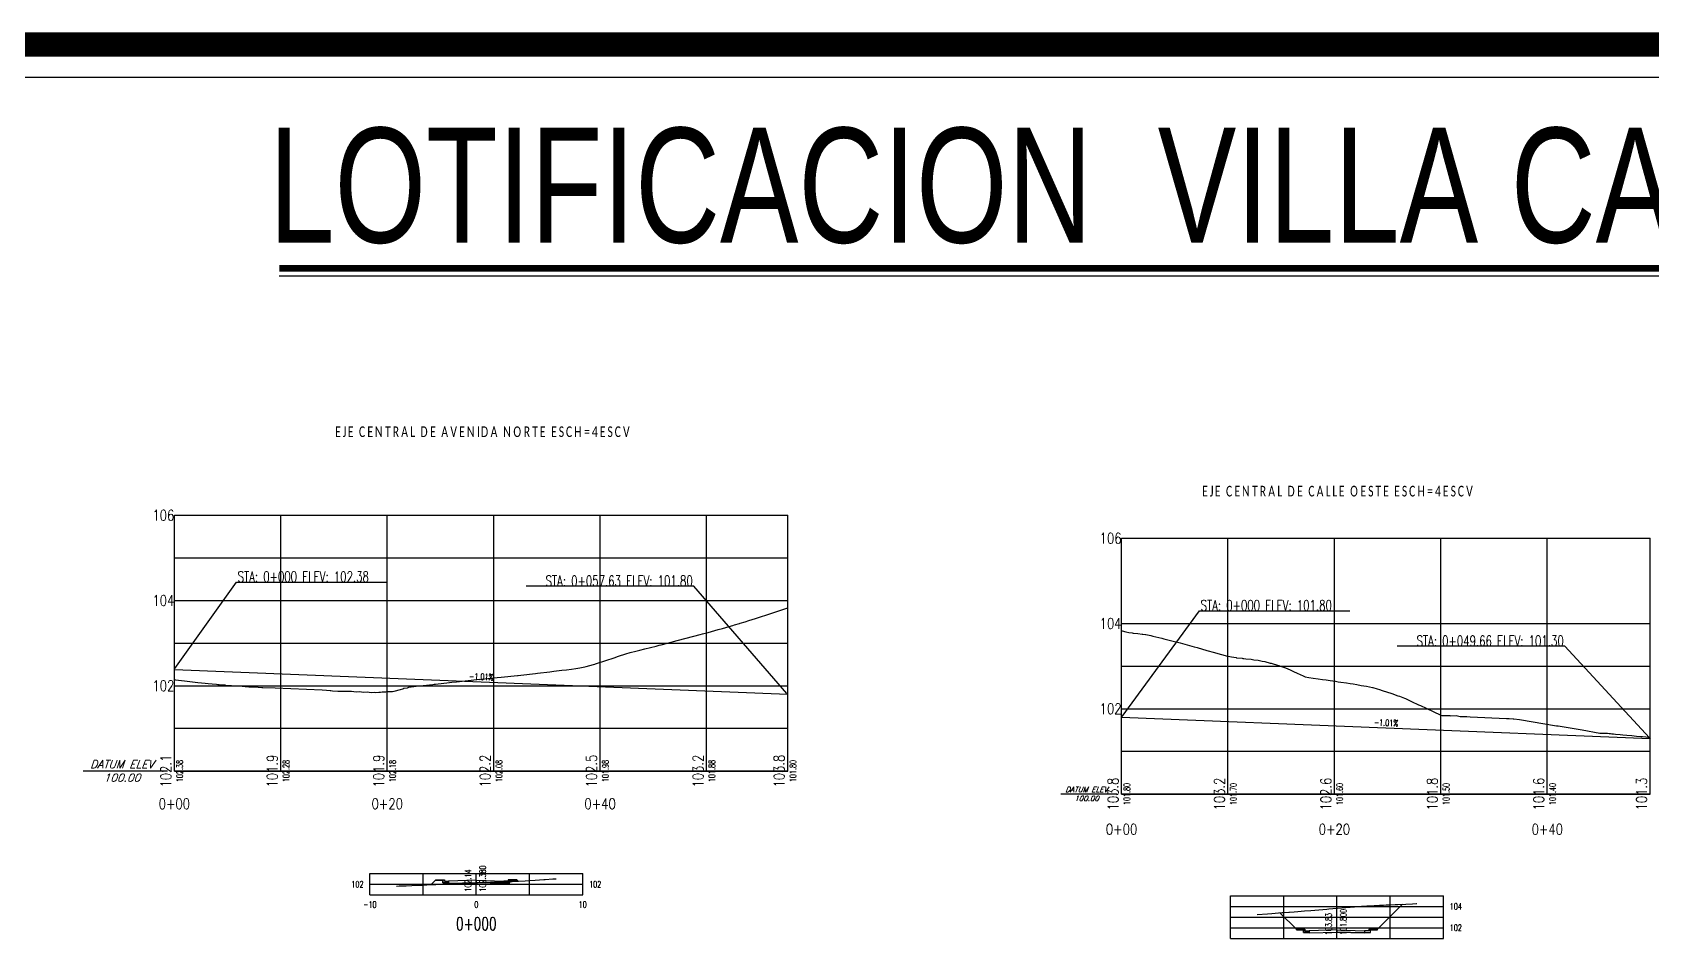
# Model space of a CAD drawing. Header units: metres. Extents: x 604533 to 608048, y 1310709 to 1311860.
# Drawn here: x 605335.6 to 605487.7, y 1311124.8 to 1311210.1 of the extents above; entities that cross this region are included whole.
import ezdxf
from ezdxf.enums import TextEntityAlignment as Align

# ---------------------------------------------------------------- set-up
doc = ezdxf.new("R2010")
doc.units = ezdxf.units.M
doc.header["$LTSCALE"] = 0.0254
doc.header["$MEASUREMENT"] = 0
for name, color, linetype in [('A CIVIL', 6, 'Continuous'), ('EJE CALLE NORTE-CT-PROF-BASE', 5, 'Continuous'), ('EJE CALLE NORTE-CT-PROF-EGC', 6, 'Continuous'), ('EJE CALLE NORTE-CT-PROF-FGC', 4, 'Continuous'), ('EJE CALLE NORTE-CT-PROF-GRID', 2, 'Continuous'), ('EJE CALLE NORTE-CT-PROF-VGRID', 3, 'Continuous'), ('EJE CALLE NORTE-TXT-PROF-CNTR', 4, 'Continuous'), ('EJE CALLE NORTE-TXT-PROF-FGC', 4, 'Continuous'), ('EJE CALLE NORTE-TXT-PROF-GRID', 2, 'Continuous'), ('EJE CALLE NORTE-TXT-PROF-STAT', 7, 'Continuous'), ('EJE CALLE OESTE-CT-PROF-BASE', 5, 'Continuous'), ('EJE CALLE OESTE-CT-PROF-EGC', 6, 'Continuous'), ('EJE CALLE OESTE-CT-PROF-FGC', 4, 'Continuous'), ('EJE CALLE OESTE-CT-PROF-GRID', 2, 'Continuous'), ('EJE CALLE OESTE-CT-PROF-VGRID', 3, 'Continuous'), ('EJE CALLE OESTE-TXT-PROF-CNTR', 4, 'Continuous'), ('EJE CALLE OESTE-TXT-PROF-FGC', 4, 'Continuous'), ('EJE CALLE OESTE-TXT-PROF-GRID', 2, 'Continuous'), ('EJE CALLE OESTE-TXT-PROF-STAT', 7, 'Continuous'), ('FORMATO', 7, 'Continuous'), ('FRAME 025', 7, 'Continuous'), ('perfiles', 3, 'Continuous'), ('XDATUM', 5, 'Continuous'), ('XEG', 6, 'Continuous'), ('XFG', 1, 'Continuous'), ('XGRID', 2, 'Continuous'), ('XGRIDT', 4, 'Continuous')]:
    doc.layers.add(name, color=color, linetype=linetype)
doc.styles.add('ALINEAMIENTO', font='romans.shx', dxfattribs={"width": 0.7, "height": 1})
doc.styles.add('ALINEAMIENTO 2', font='romans.shx', dxfattribs={"width": 0.7, "height": 0.6})
doc.styles.add('C10O', font='complex', dxfattribs={"oblique": 20, "height": 0.14})
doc.styles.add('perfiles', font='romans.shx', dxfattribs={"width": 0.8, "height": 1})
doc.styles.add('TSN - Swis721 LtCn BT', font='swisscl.ttf')

# ---------------------------------------------------------------- blocks, each defined once
blk = doc.blocks.new('datum')
blk.add_line((-1.625, 0), (-0.125, 0))
at = {"style": 'C10O', "oblique": 20}
blk.add_text('DATUM ELEV', height=0.1389, dxfattribs=at).set_placement((-0.9375, 0.05), align=Align.CENTER)
blk.add_attdef('DATUM', text='', height=0.1389, dxfattribs=at).set_placement((-0.9375, -0.18889), align=Align.CENTER)
blk = doc.blocks.new('_ArchTick')
at = {"color": 0, "linetype": 'ByBlock', "const_width": 0.15}
blk.add_lwpolyline([(-0.5, -0.5), (0.5, 0.5)], dxfattribs=at)

msp = doc.modelspace()

# ---------------------------------------------------------------- linework, layer by layer
msp.add_line((605358.762, 1311187.275), (605540.888, 1311187.275))
at = {"const_width": 2.28}
msp.add_lwpolyline([(605128.492, 1311208.98), (605128.492, 1310889.78), (605604.442, 1310889.78), (605604.442, 1311208.98)], close=True, dxfattribs=at)
at = {"color": 5, "const_width": 0.637}
msp.add_lwpolyline([(605358.762, 1311187.981), (605540.888, 1311187.981)], dxfattribs=at)
at = {"layer": 'A CIVIL', "color": 1, "ltscale": 20000}
for p, q in [((605348.962, 1311150.387), (605354.753, 1311158.522)), ((605354.753, 1311158.522), (605368.853, 1311158.522)), ((605397.712, 1311158.122), (605381.945, 1311158.122)), ((605406.463, 1311148.061), (605397.712, 1311158.122)), ((605437.956, 1311145.909), (605445.232, 1311155.827)), ((605445.232, 1311155.827), (605459.332, 1311155.827)), ((605479.546, 1311152.489), (605463.779, 1311152.489)), ((605487.49, 1311143.902), (605479.546, 1311152.489))]:
    msp.add_line(p, q, dxfattribs=at)
at = {"layer": 'EJE CALLE NORTE-CT-PROF-BASE', "ltscale": 20000}
for p, q in [((605348.904, 1311140.76), (605348.904, 1311140.786)), ((605348.904, 1311140.786), (605406.529, 1311140.786)), ((605348.904, 1311140.76), (605406.529, 1311140.76)), ((605358.904, 1311140.76), (605358.904, 1311140.786)), ((605368.904, 1311140.76), (605368.904, 1311140.786)), ((605378.904, 1311140.76), (605378.904, 1311140.786)), ((605388.904, 1311140.76), (605388.904, 1311140.786)), ((605398.904, 1311140.76), (605398.904, 1311140.786)), ((605406.529, 1311140.76), (605406.529, 1311140.786))]:
    msp.add_line(p, q, dxfattribs=at)
at = {"layer": 'EJE CALLE NORTE-CT-PROF-EGC', "ltscale": 20000}
msp.add_lwpolyline([(605348.904, 1311149.358), (605349.023, 1311149.346), (605349.841, 1311149.229), (605350.615, 1311149.156), (605351.117, 1311149.087), (605351.806, 1311149.026), (605352.074, 1311148.991), (605352.44, 1311148.96), (605352.873, 1311148.924), (605352.986, 1311148.91), (605353.102, 1311148.898), (605353.654, 1311148.855), (605353.721, 1311148.851), (605354.244, 1311148.81), (605354.265, 1311148.81), (605354.565, 1311148.786), (605354.582, 1311148.784), (605354.88, 1311148.764), (605354.899, 1311148.763), (605355.273, 1311148.737), (605355.56, 1311148.718), (605355.597, 1311148.716), (605355.89, 1311148.696), (605356.338, 1311148.667), (605356.785, 1311148.639), (605357.108, 1311148.619), (605357.204, 1311148.615), (605358.388, 1311148.575), (605362.799, 1311148.385), (605363.193, 1311148.358), (605363.551, 1311148.325), (605363.597, 1311148.323), (605363.776, 1311148.315), (605364.27, 1311148.268), (605365.249, 1311148.268), (605365.373, 1311148.276), (605365.536, 1311148.288), (605365.985, 1311148.227), (605366.262, 1311148.251), (605366.713, 1311148.181), (605367.022, 1311148.213), (605367.38, 1311148.147), (605367.675, 1311148.183), (605367.846, 1311148.148), (605368.106, 1311148.183), (605368.264, 1311148.179), (605368.427, 1311148.2), (605368.636, 1311148.207), (605368.777, 1311148.217), (605368.974, 1311148.233), (605369.178, 1311148.244), (605369.399, 1311148.254), (605369.539, 1311148.275), (605370.157, 1311148.424), (605370.354, 1311148.501), (605370.473, 1311148.546), (605370.801, 1311148.601), (605370.94, 1311148.652), (605371.885, 1311148.775), (605371.896, 1311148.778), (605371.969, 1311148.786), (605373.198, 1311148.907), (605373.314, 1311148.924), (605373.426, 1311148.94), (605374.761, 1311149.08), (605374.973, 1311149.105), (605375.401, 1311149.152), (605376.514, 1311149.271), (605377.308, 1311149.355), (605378.057, 1311149.435), (605379.236, 1311149.558), (605379.614, 1311149.598), (605381.15, 1311149.755), (605381.195, 1311149.76), (605381.447, 1311149.786), (605382.819, 1311149.946), (605383.018, 1311149.968), (605384.185, 1311150.104), (605384.551, 1311150.144), (605385.298, 1311150.232), (605385.749, 1311150.283), (605386.212, 1311150.342), (605386.617, 1311150.392), (605386.994, 1311150.454), (605387.482, 1311150.569), (605387.584, 1311150.585), (605388.293, 1311150.786), (605388.397, 1311150.817), (605388.459, 1311150.838), (605389.448, 1311151.161), (605390.222, 1311151.418), (605390.64, 1311151.558), (605391.332, 1311151.786), (605391.724, 1311151.89), (605392.253, 1311152.03), (605392.636, 1311152.127), (605393.12, 1311152.25), (605394.156, 1311152.511), (605394.46, 1311152.588), (605394.636, 1311152.632), (605395.242, 1311152.786), (605396.148, 1311153.032), (605397.003, 1311153.265), (605398.306, 1311153.598), (605398.53, 1311153.657), (605399.042, 1311153.786), (605400.002, 1311154.056), (605400.406, 1311154.17), (605401.024, 1311154.345), (605401.388, 1311154.449), (605401.531, 1311154.49), (605402.007, 1311154.631), (605402.058, 1311154.646), (605402.521, 1311154.786), (605402.866, 1311154.895), (605403.489, 1311155.095), (605404.082, 1311155.289), (605404.469, 1311155.418), (605405.589, 1311155.786), (605405.776, 1311155.848), (605406.528, 1311156.099)], dxfattribs=at)
at = {"layer": 'EJE CALLE NORTE-CT-PROF-FGC', "ltscale": 20000}
msp.add_line((605348.904, 1311150.306), (605406.529, 1311147.986), dxfattribs=at)
at = {"layer": 'EJE CALLE NORTE-CT-PROF-GRID', "ltscale": 20000}
for p, q in [((605348.904, 1311140.786), (605348.904, 1311164.786)), ((605348.904, 1311164.786), (605406.529, 1311164.786)), ((605358.904, 1311140.786), (605358.904, 1311164.786)), ((605368.904, 1311140.786), (605368.904, 1311164.786)), ((605378.904, 1311140.786), (605378.904, 1311164.786)), ((605388.904, 1311140.786), (605388.904, 1311164.786)), ((605398.904, 1311140.786), (605398.904, 1311164.786)), ((605406.529, 1311140.786), (605406.529, 1311164.786)), ((605348.904, 1311160.786), (605406.529, 1311160.786)), ((605348.904, 1311156.786), (605406.529, 1311156.786)), ((605348.904, 1311152.786), (605406.529, 1311152.786)), ((605348.904, 1311148.786), (605406.529, 1311148.786)), ((605348.904, 1311144.786), (605406.529, 1311144.786))]:
    msp.add_line(p, q, dxfattribs=at)
at = {"layer": 'EJE CALLE NORTE-CT-PROF-VGRID', "ltscale": 20000}
for p, q in [((605406.529, 1311140.786), (605406.529, 1311156.083)), ((605398.904, 1311140.786), (605398.904, 1311153.751)), ((605388.904, 1311140.786), (605388.904, 1311150.983)), ((605348.904, 1311140.786), (605348.904, 1311149.358)), ((605358.904, 1311140.786), (605358.904, 1311148.553)), ((605368.904, 1311140.786), (605368.904, 1311148.228)), ((605378.904, 1311140.786), (605378.904, 1311149.523))]:
    msp.add_line(p, q, dxfattribs=at)
at = {"layer": 'EJE CALLE OESTE-CT-PROF-BASE', "ltscale": 20000}
for p, q in [((605437.897, 1311138.603), (605437.897, 1311138.629)), ((605437.897, 1311138.629), (605487.558, 1311138.629)), ((605437.897, 1311138.603), (605487.558, 1311138.603)), ((605447.897, 1311138.603), (605447.897, 1311138.629)), ((605457.897, 1311138.603), (605457.897, 1311138.629)), ((605467.897, 1311138.603), (605467.897, 1311138.629)), ((605477.897, 1311138.603), (605477.897, 1311138.629)), ((605487.558, 1311138.603), (605487.558, 1311138.629))]:
    msp.add_line(p, q, dxfattribs=at)
at = {"layer": 'EJE CALLE OESTE-CT-PROF-EGC', "ltscale": 20000}
msp.add_lwpolyline([(605437.897, 1311153.942), (605437.957, 1311153.928), (605438.288, 1311153.846), (605438.593, 1311153.778), (605438.903, 1311153.736), (605438.983, 1311153.717), (605439.024, 1311153.71), (605439.411, 1311153.676), (605439.826, 1311153.638), (605439.877, 1311153.629), (605439.902, 1311153.629), (605440.144, 1311153.597), (605440.163, 1311153.595), (605440.192, 1311153.591), (605440.654, 1311153.487), (605440.738, 1311153.467), (605440.851, 1311153.439), (605441.695, 1311153.239), (605441.87, 1311153.194), (605442.128, 1311153.128), (605442.75, 1311152.977), (605443.415, 1311152.799), (605444.058, 1311152.629), (605444.705, 1311152.444), (605444.997, 1311152.361), (605445.922, 1311152.098), (605446.644, 1311151.895), (605446.945, 1311151.811), (605447.624, 1311151.629), (605447.741, 1311151.598), (605448.231, 1311151.483), (605448.653, 1311151.422), (605448.704, 1311151.416), (605449.217, 1311151.361), (605449.301, 1311151.354), (605449.39, 1311151.347), (605449.562, 1311151.32), (605450.083, 1311151.271), (605450.313, 1311151.22), (605450.728, 1311151.181), (605451.097, 1311151.087), (605451.352, 1311151.06), (605451.874, 1311150.911), (605451.961, 1311150.898), (605452.64, 1311150.688), (605452.658, 1311150.683), (605452.677, 1311150.677), (605452.823, 1311150.629), (605453.194, 1311150.5), (605453.291, 1311150.456), (605453.728, 1311150.276), (605454.059, 1311150.123), (605454.395, 1311149.974), (605454.951, 1311149.716), (605455.011, 1311149.689), (605455.149, 1311149.629), (605455.489, 1311149.563), (605455.9, 1311149.498), (605456.358, 1311149.431), (605456.78, 1311149.371), (605457.127, 1311149.324), (605457.5, 1311149.27), (605457.991, 1311149.203), (605458.257, 1311149.161), (605458.509, 1311149.113), (605459.044, 1311149.042), (605459.365, 1311148.998), (605459.665, 1311148.95), (605460.005, 1311148.889), (605460.418, 1311148.821), (605460.916, 1311148.737), (605461.48, 1311148.629), (605461.505, 1311148.629), (605461.923, 1311148.493), (605462.14, 1311148.427), (605462.395, 1311148.341), (605463.283, 1311148.049), (605463.851, 1311147.847), (605464.009, 1311147.794), (605464.474, 1311147.629), (605464.586, 1311147.574), (605465.151, 1311147.31), (605465.811, 1311147.005), (605465.97, 1311146.943), (605466.517, 1311146.694), (605467.905, 1311146.006), (605467.988, 1311145.989), (605468.026, 1311145.984), (605468.058, 1311145.981), (605468.153, 1311145.977), (605468.363, 1311145.975), (605468.733, 1311145.981), (605468.788, 1311145.966), (605469.335, 1311145.98), (605469.717, 1311145.896), (605470.352, 1311145.911), (605470.652, 1311145.858), (605474.059, 1311145.721), (605474.312, 1311145.702), (605474.688, 1311145.678), (605474.727, 1311145.678), (605474.749, 1311145.679), (605474.768, 1311145.678), (605475.275, 1311145.629), (605478.766, 1311145.025), (605478.927, 1311145.009), (605481.164, 1311144.629), (605482.84, 1311144.343), (605483.051, 1311144.341), (605483.229, 1311144.339), (605483.429, 1311144.331), (605483.554, 1311144.321), (605483.698, 1311144.308), (605483.844, 1311144.295), (605483.965, 1311144.284), (605484.106, 1311144.271), (605484.298, 1311144.251), (605484.736, 1311144.209), (605485, 1311144.184), (605485.365, 1311144.149), (605485.832, 1311144.105), (605486.275, 1311144.062), (605486.679, 1311144.024), (605486.828, 1311144.009), (605487.14, 1311143.979), (605487.358, 1311143.958), (605487.477, 1311143.946), (605487.557, 1311143.936)], dxfattribs=at)
at = {"layer": 'EJE CALLE OESTE-CT-PROF-FGC', "ltscale": 20000}
msp.add_line((605437.897, 1311145.829), (605487.558, 1311143.829), dxfattribs=at)
at = {"layer": 'EJE CALLE OESTE-CT-PROF-GRID', "ltscale": 20000}
for p, q in [((605437.897, 1311138.629), (605437.897, 1311162.629)), ((605437.897, 1311162.629), (605487.558, 1311162.629)), ((605447.897, 1311138.629), (605447.897, 1311162.629)), ((605457.897, 1311138.629), (605457.897, 1311162.629)), ((605467.897, 1311138.629), (605467.897, 1311162.629)), ((605477.897, 1311138.629), (605477.897, 1311162.629)), ((605487.558, 1311138.629), (605487.558, 1311162.629)), ((605437.897, 1311154.629), (605487.558, 1311154.629)), ((605437.897, 1311150.629), (605487.558, 1311150.629)), ((605437.897, 1311146.629), (605487.558, 1311146.629)), ((605437.897, 1311142.629), (605487.558, 1311142.629))]:
    msp.add_line(p, q, dxfattribs=at)
at = {"layer": 'EJE CALLE OESTE-CT-PROF-VGRID', "ltscale": 20000}
for p, q in [((605437.897, 1311138.629), (605437.897, 1311153.942)), ((605447.897, 1311138.629), (605447.897, 1311151.561)), ((605457.897, 1311138.629), (605457.897, 1311149.215)), ((605467.897, 1311138.629), (605467.897, 1311146.01)), ((605477.897, 1311138.629), (605477.897, 1311145.175)), ((605487.558, 1311138.629), (605487.558, 1311143.942))]:
    msp.add_line(p, q, dxfattribs=at)
at = {"layer": 'FORMATO', "color": 8}
msp.add_line((605131.342, 1311205.933), (605601.592, 1311205.933), dxfattribs=at)
at = {"layer": 'XDATUM', "ltscale": 20000}
for points in [[(605372.992, 1311130.093), (605373.473, 1311130.574), (605373.473, 1311130.524), (605374.123, 1311130.524), (605374.123, 1311130.274), (605374.673, 1311130.274), (605374.674, 1311130.245), (605377.273, 1311130.323), (605377.273, 1311130.523), (605377.273, 1311130.323), (605379.872, 1311130.245), (605379.873, 1311130.274), (605380.423, 1311130.274), (605380.423, 1311130.524), (605381.073, 1311130.524), (605381.073, 1311130.574), (605381.202, 1311130.445)], [(605452.782, 1311127.465), (605454.331, 1311125.916), (605454.331, 1311125.866), (605454.981, 1311125.866), (605454.981, 1311125.616), (605455.531, 1311125.616), (605455.532, 1311125.586), (605458.131, 1311125.664), (605458.131, 1311125.864), (605458.131, 1311125.664), (605460.73, 1311125.586), (605460.731, 1311125.616), (605461.281, 1311125.616), (605461.281, 1311125.866), (605461.931, 1311125.866), (605461.931, 1311125.916), (605464.291, 1311128.275)]]:
    msp.add_lwpolyline(points, dxfattribs=at)
at = {"layer": 'XEG', "ltscale": 20000}
for points in [[(605369.773, 1311129.979), (605370.011, 1311129.986), (605370.682, 1311130.009), (605371.229, 1311130.029), (605372.267, 1311130.067), (605372.624, 1311130.08), (605374.36, 1311130.143), (605374.636, 1311130.157), (605374.809, 1311130.165), (605376.586, 1311130.252), (605377.273, 1311130.286), (605377.376, 1311130.291), (605378.61, 1311130.337), (605378.903, 1311130.351), (605380.093, 1311130.393), (605380.459, 1311130.409), (605380.509, 1311130.412), (605380.558, 1311130.414), (605380.628, 1311130.418), (605381.849, 1311130.476), (605382.241, 1311130.501), (605382.788, 1311130.528), (605383.618, 1311130.585), (605383.735, 1311130.591), (605384.457, 1311130.643), (605384.773, 1311130.67)], [(605450.631, 1311127.313), (605450.645, 1311127.314), (605451.605, 1311127.381), (605452.009, 1311127.41), (605452.627, 1311127.454), (605452.991, 1311127.48), (605453.134, 1311127.49), (605453.61, 1311127.525), (605453.661, 1311127.529), (605454.124, 1311127.564), (605454.469, 1311127.591), (605455.092, 1311127.641), (605455.685, 1311127.69), (605456.072, 1311127.722), (605457.192, 1311127.814), (605457.379, 1311127.829), (605458.131, 1311127.892), (605458.183, 1311127.897), (605458.979, 1311127.962), (605459.23, 1311127.983), (605459.375, 1311127.998), (605460.217, 1311128.064), (605460.43, 1311128.079), (605460.48, 1311128.082), (605460.812, 1311128.104), (605460.944, 1311128.111), (605461.627, 1311128.156), (605461.843, 1311128.166), (605462.126, 1311128.181), (605462.303, 1311128.191), (605462.495, 1311128.199), (605462.762, 1311128.211), (605463.08, 1311128.225), (605463.597, 1311128.246), (605463.857, 1311128.258), (605464.607, 1311128.288), (605465.244, 1311128.314), (605465.613, 1311128.33), (605465.631, 1311128.331)]]:
    msp.add_lwpolyline(points, dxfattribs=at)
at = {"layer": 'XFG', "ltscale": 20000}
for points in [[(605373.473, 1311130.574), (605373.473, 1311130.574), (605372.992, 1311130.093)], [(605373.473, 1311130.574), (605374.123, 1311130.574), (605374.123, 1311130.524), (605373.473, 1311130.524), (605373.473, 1311130.574)], [(605374.273, 1311130.424), (605374.673, 1311130.444), (605374.673, 1311130.274), (605374.123, 1311130.274), (605374.123, 1311130.574), (605374.273, 1311130.574), (605374.273, 1311130.424)], [(605377.273, 1311130.523), (605374.673, 1311130.444), (605374.673, 1311130.245), (605377.273, 1311130.323)], [(605377.273, 1311130.523), (605379.873, 1311130.444), (605379.873, 1311130.245), (605377.273, 1311130.323)], [(605380.273, 1311130.424), (605379.873, 1311130.444), (605379.873, 1311130.274), (605380.423, 1311130.274), (605380.423, 1311130.574), (605380.273, 1311130.574), (605380.273, 1311130.424)], [(605381.073, 1311130.574), (605380.423, 1311130.574), (605380.423, 1311130.524), (605381.073, 1311130.524), (605381.073, 1311130.574)], [(605381.073, 1311130.574), (605381.073, 1311130.574), (605381.202, 1311130.445)], [(605461.931, 1311125.916), (605461.931, 1311125.916), (605464.291, 1311128.275)], [(605454.331, 1311125.916), (605454.331, 1311125.916), (605452.782, 1311127.465)], [(605454.331, 1311125.916), (605454.981, 1311125.916), (605454.981, 1311125.866), (605454.331, 1311125.866), (605454.331, 1311125.916)], [(605455.131, 1311125.766), (605455.531, 1311125.786), (605455.531, 1311125.616), (605454.981, 1311125.616), (605454.981, 1311125.916), (605455.131, 1311125.916), (605455.131, 1311125.766)], [(605458.131, 1311125.864), (605455.531, 1311125.786), (605455.531, 1311125.586), (605458.131, 1311125.664)], [(605458.131, 1311125.864), (605460.731, 1311125.786), (605460.731, 1311125.586), (605458.131, 1311125.664)], [(605461.131, 1311125.766), (605460.731, 1311125.786), (605460.731, 1311125.616), (605461.281, 1311125.616), (605461.281, 1311125.916), (605461.131, 1311125.916), (605461.131, 1311125.766)], [(605461.931, 1311125.916), (605461.281, 1311125.916), (605461.281, 1311125.866), (605461.931, 1311125.866), (605461.931, 1311125.916)]]:
    msp.add_lwpolyline(points, dxfattribs=at)
at = {"layer": 'XGRID', "ltscale": 20000}
for p, q in [((605367.273, 1311129.143), (605367.273, 1311131.143)), ((605367.273, 1311131.143), (605387.273, 1311131.143)), ((605367.273, 1311130.143), (605387.273, 1311130.143)), ((605372.273, 1311129.143), (605372.273, 1311131.143)), ((605377.273, 1311129.143), (605377.273, 1311131.143)), ((605382.273, 1311129.143), (605382.273, 1311131.143)), ((605387.273, 1311129.143), (605387.273, 1311131.143)), ((605367.273, 1311129.143), (605387.273, 1311129.143)), ((605448.131, 1311129.064), (605468.131, 1311129.064)), ((605448.131, 1311125.064), (605448.131, 1311129.064)), ((605453.131, 1311125.064), (605453.131, 1311129.064)), ((605458.131, 1311125.064), (605458.131, 1311129.064)), ((605463.131, 1311125.064), (605463.131, 1311129.064)), ((605468.131, 1311125.064), (605468.131, 1311129.064)), ((605448.131, 1311128.064), (605468.131, 1311128.064)), ((605448.131, 1311127.064), (605468.131, 1311127.064)), ((605448.131, 1311126.064), (605468.131, 1311126.064)), ((605448.131, 1311125.064), (605468.131, 1311125.064))]:
    msp.add_line(p, q, dxfattribs=at)

# ---------------------------------------------------------------- block references
at = {"layer": 'A CIVIL', "color": 1, "ltscale": 20000}
for p, xscale, yscale, zscale, rotation in [((605348.904, 1311150.306), 0.1, 0.1, 0.1, 234.5538311022304), ((605406.529, 1311147.986), 0.1, 0.1, 0.1, 311.0171273157707), ((605437.897, 1311145.829), 0.1, 0.1, 0.1, 233.7392930876861), ((605487.558, 1311143.829), 0.09999999999999996, 0.09999999999999996, 0.09999999999999996, 312.7734580487923)]:
    msp.add_blockref('_ArchTick', p, dxfattribs=dict(at, xscale=xscale, yscale=yscale, zscale=zscale, rotation=rotation))
at = {"layer": 'EJE CALLE NORTE-CT-PROF-BASE', "ltscale": 20000, "xscale": 5.266522678197362, "yscale": 5.266522678197362, "zscale": 5.266522678197362}
msp.add_blockref('datum', (605348.904, 1311140.786), dxfattribs=at).add_auto_attribs({'DATUM': '100.00'})
at = {"layer": 'EJE CALLE OESTE-CT-PROF-BASE', "ltscale": 20000, "xscale": 3.511015118740033, "yscale": 3.511015118740033, "zscale": 3.511015118740033}
msp.add_blockref('datum', (605437.897, 1311138.629), dxfattribs=at).add_auto_attribs({'DATUM': '100.00'})

# ---------------------------------------------------------------- texts
at = {"layer": 'A CIVIL', "color": 3, "ltscale": 20000, "char_height": 1, "style": 'ALINEAMIENTO'}
for s, insert, attachment_point in [('\\A1;STA: 0+000 ELEV: 102.38', (605354.853, 1311158.522), 7), ('\\A1;STA: 0+057.63 ELEV: 101.80', (605397.612, 1311158.122), 9), ('\\A1;STA: 0+000 ELEV: 101.80', (605445.332, 1311155.827), 7), ('\\A1;STA: 0+049.66 ELEV: 101.30', (605479.446, 1311152.489), 9)]:
    msp.add_mtext(s, dxfattribs=dict(at, insert=insert, attachment_point=attachment_point))
at = {"layer": 'EJE CALLE NORTE-TXT-PROF-CNTR', "ltscale": 20000, "style": 'perfiles', "width": 0.8}
for s, p in [('102.1', (605348.904, 1311140.773)), ('101.9', (605358.904, 1311140.773)), ('101.9', (605368.904, 1311140.773)), ('102.2', (605378.904, 1311140.773)), ('102.5', (605388.904, 1311140.773)), ('103.2', (605398.904, 1311140.773)), ('103.8', (605406.529, 1311140.773))]:
    msp.add_text(s, height=1, rotation=90, dxfattribs=at).set_placement(p, align=Align.BOTTOM_CENTER)
at = {"layer": 'EJE CALLE NORTE-TXT-PROF-FGC', "ltscale": 20000, "style": 'ALINEAMIENTO 2', "width": 0.7}
msp.add_text('-1.01%', height=0.6, rotation=357.69452, dxfattribs=at).set_placement((605377.716, 1311149.146), align=Align.BOTTOM_CENTER)
for s, p in [('102.38', (605349.104, 1311140.773)), ('102.28', (605359.104, 1311140.773)), ('102.18', (605369.104, 1311140.773)), ('102.08', (605379.104, 1311140.773)), ('101.98', (605389.104, 1311140.773)), ('101.88', (605399.104, 1311140.773)), ('101.80', (605406.729, 1311140.773))]:
    msp.add_text(s, height=0.6, rotation=90, dxfattribs=at).set_placement(p, align=Align.TOP_CENTER)
at = {"layer": 'EJE CALLE NORTE-TXT-PROF-GRID', "ltscale": 20000, "style": 'perfiles', "width": 0.8}
for s, p in [('106', (605348.902, 1311164.786)), ('104', (605348.902, 1311156.786)), ('102', (605348.902, 1311148.786))]:
    msp.add_text(s, height=1, dxfattribs=at).set_placement(p, align=Align.MIDDLE_RIGHT)
at = {"layer": 'EJE CALLE NORTE-TXT-PROF-STAT', "ltscale": 20000, "style": 'perfiles', "width": 0.8}
for s, p in [('0+00', (605348.904, 1311137.702)), ('0+20', (605368.904, 1311137.702)), ('0+40', (605388.904, 1311137.702))]:
    msp.add_text(s, height=1, dxfattribs=at).set_placement(p, align=Align.MIDDLE_CENTER)
at = {"layer": 'EJE CALLE OESTE-TXT-PROF-CNTR', "ltscale": 20000, "style": 'perfiles', "width": 0.8}
for s, p in [('103.8', (605437.897, 1311138.616)), ('103.2', (605447.897, 1311138.616)), ('102.6', (605457.897, 1311138.616)), ('101.8', (605467.897, 1311138.616)), ('101.6', (605477.897, 1311138.616)), ('101.3', (605487.558, 1311138.616))]:
    msp.add_text(s, height=1, rotation=90, dxfattribs=at).set_placement(p, align=Align.BOTTOM_CENTER)
at = {"layer": 'EJE CALLE OESTE-TXT-PROF-FGC', "ltscale": 20000, "style": 'ALINEAMIENTO 2', "width": 0.7}
msp.add_text('-1.01%', height=0.6, rotation=357.69377, dxfattribs=at).set_placement((605462.728, 1311144.829), align=Align.BOTTOM_CENTER)
for s, p in [('101.80', (605438.097, 1311138.616)), ('101.70', (605448.097, 1311138.616)), ('101.60', (605458.097, 1311138.616)), ('101.50', (605468.097, 1311138.616)), ('101.40', (605478.097, 1311138.616))]:
    msp.add_text(s, height=0.6, rotation=90, dxfattribs=at).set_placement(p, align=Align.TOP_CENTER)
at = {"layer": 'EJE CALLE OESTE-TXT-PROF-GRID', "ltscale": 20000, "style": 'perfiles', "width": 0.8}
for s, p in [('106', (605437.895, 1311162.629)), ('104', (605437.895, 1311154.629)), ('102', (605437.895, 1311146.629))]:
    msp.add_text(s, height=1, dxfattribs=at).set_placement(p, align=Align.MIDDLE_RIGHT)
at = {"layer": 'EJE CALLE OESTE-TXT-PROF-STAT', "ltscale": 20000, "style": 'perfiles', "width": 0.8}
for s, p in [('0+00', (605437.897, 1311135.312)), ('0+20', (605457.897, 1311135.312)), ('0+40', (605477.897, 1311135.312))]:
    msp.add_text(s, height=1, dxfattribs=at).set_placement(p, align=Align.MIDDLE_CENTER)
at = {"layer": 'FRAME 025', "color": 0, "style": 'TSN - Swis721 LtCn BT'}
msp.add_text('LOTIFICACION  VILLA CANDELARIA', height=10.77877, dxfattribs=at).set_placement((605357.807, 1311195.774), align=Align.MIDDLE_LEFT)
at = {"layer": 'perfiles', "ltscale": 20000, "char_height": 1, "width": 31.01636, "attachment_point": 1, "style": 'ALINEAMIENTO'}
for s, insert in [('{\\fCalibri|b0|i0|c0|p34;\\T1.35;EJE CENTRAL DE AVENIDA NORTE ESCH=4ESCV}', (605364.007, 1311173.133)), ('{\\fCalibri|b0|i0|c0|p34;\\T1.35;EJE CENTRAL DE CALLE OESTE ESCH=4ESCV}', (605445.47, 1311167.554))]:
    msp.add_mtext(s, dxfattribs=dict(at, insert=insert))
at = {"layer": 'XGRIDT', "ltscale": 20000, "style": 'ALINEAMIENTO 2', "width": 0.7}
for s, p in [('102.14', (605376.973, 1311129.443)), ('103.83', (605457.831, 1311125.364))]:
    msp.add_text(s, height=0.6, rotation=90, dxfattribs=at).set_placement(p, align=Align.BOTTOM_LEFT)
for s, p in [('102.380', (605377.573, 1311129.443)), ('101.800', (605458.431, 1311125.364))]:
    msp.add_text(s, height=0.6, rotation=90, dxfattribs=at).set_placement(p, align=Align.TOP_LEFT)
msp.add_text('102', height=0.6, dxfattribs=at).set_placement((605366.673, 1311130.143), align=Align.MIDDLE_RIGHT)
for s, p in [('102', (605387.873, 1311130.143)), ('104', (605468.731, 1311128.064)), ('102', (605468.731, 1311126.064))]:
    msp.add_text(s, height=0.6, dxfattribs=at).set_placement(p, align=Align.MIDDLE_LEFT)
for s, p in [('-10', (605367.273, 1311128.543)), ('0', (605377.273, 1311128.543)), ('10', (605387.273, 1311128.543))]:
    msp.add_text(s, height=0.6, dxfattribs=at).set_placement(p, align=Align.TOP_CENTER)
msp.add_text('0+000', height=1.2, dxfattribs=at).set_placement((605377.273, 1311125.48), align=Align.BOTTOM_CENTER)

doc.saveas('drawing.dxf')
